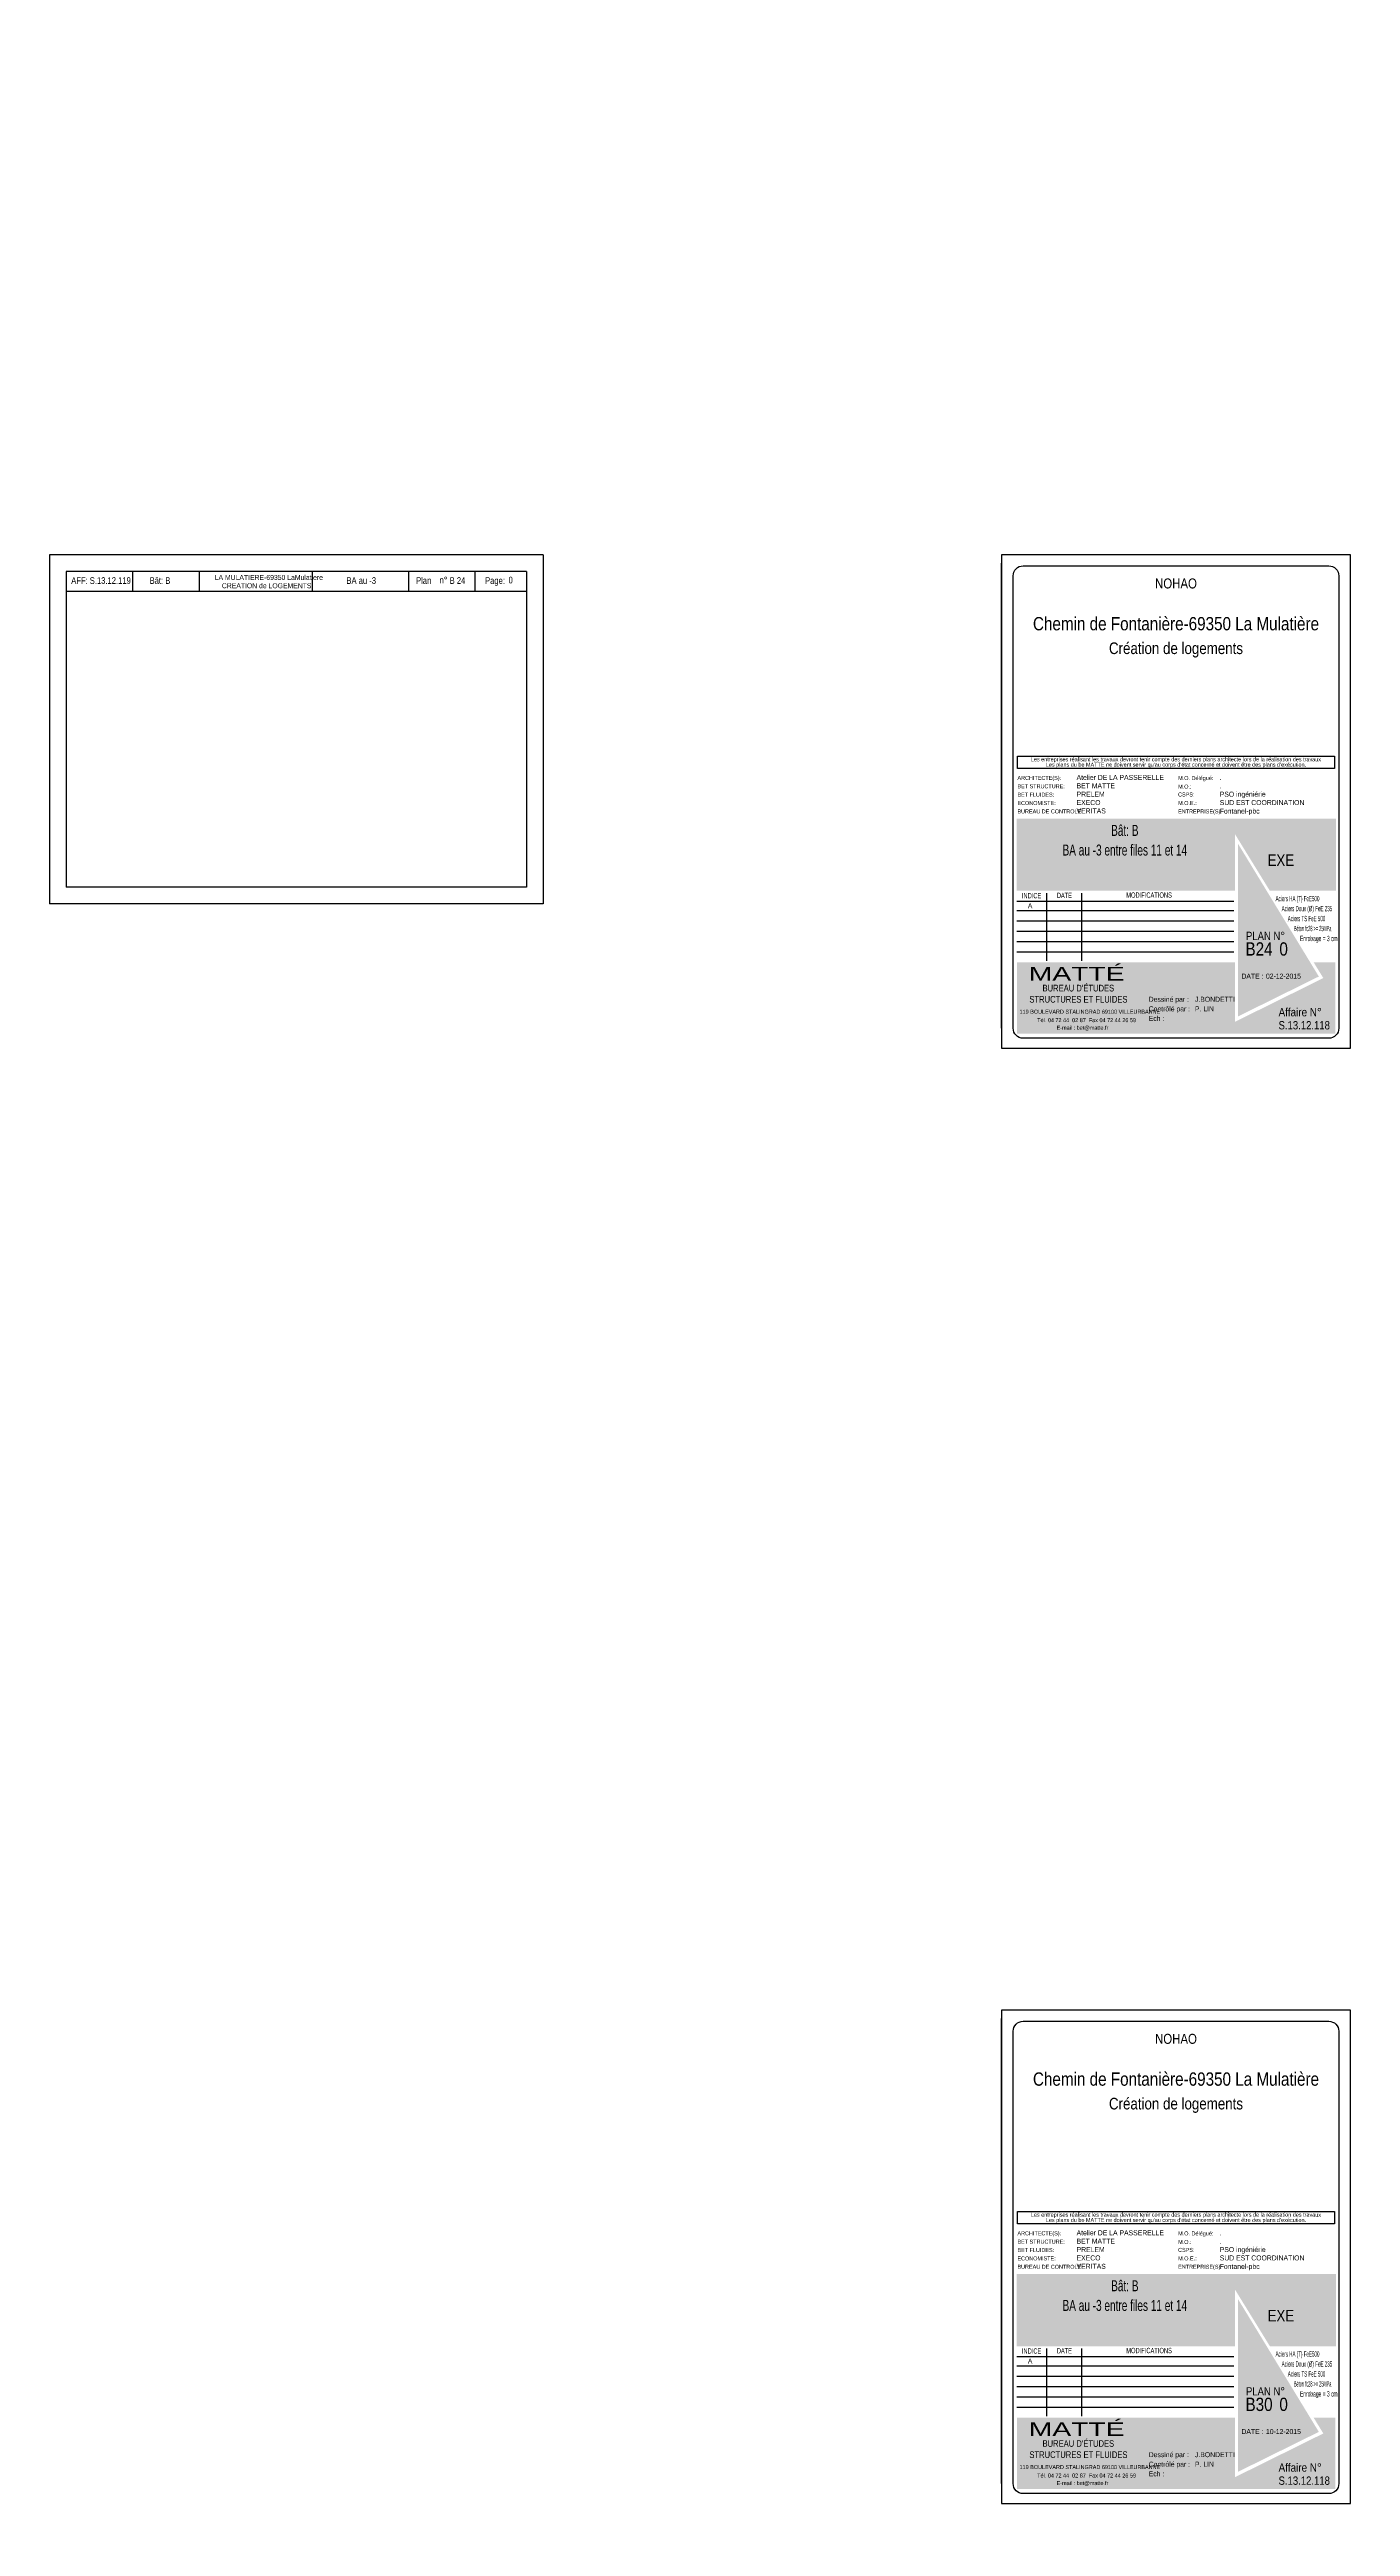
# Model space of a CAD drawing. Header units: metres. Extents: x -9927 to 45032, y -190416 to 12166.
# Drawn here: x -5246 to -1331, y -155707 to -148250 of the extents above; entities that cross this region are included whole.
import ezdxf
from ezdxf.enums import TextEntityAlignment as Align

# ---------------------------------------------------------------- set-up
doc = ezdxf.new("R2010")
doc.units = ezdxf.units.M
doc.header["$PDMODE"] = 65
for name, color, linetype in [('01_cartouche', 7, 'Continuous'), ('01_fenetres', 171, 'Continuous'), ('01_poch_murs', 251, 'Continuous'), ('01_texte', 230, 'Continuous'), ('AA_COTES', 2, 'Continuous')]:
    doc.layers.add(name, color=color, linetype=linetype)
doc.styles.add('arialstyle', font='ARIALN.TTF')
doc.styles.add('cartouche', font='ARIALN.TTF', dxfattribs={"width": 0.01})
doc.styles.add('cartouche1', font='ARIALN.TTF')
doc.styles.add('STYLE2', font='ARIALN.TTF')
doc.styles.add('stylemattecart', font='ARIALN.TTF')
doc.dimstyles.new('JB25', dxfattribs={"dimscale": 0.1, "dimtxt": 150, "dimasz": 17, "dimexe": 0.1, "dimexo": 0.1, "dimgap": 0.09, "dimtad": 1, "dimdec": 1, "dimlfac": 0.5, "dimdsep": 46, "dimtxsty": 'STYLE2', "dimblk1": 'BOND_G', "dimblk2": 'BOND_D', "dimsah": 1, "dimcen": 1.5, "dimdle": 0.01, "dimse1": 1, "dimse2": 1, "dimclrd": 4, "dimclre": 2, "dimclrt": 5, "dimadec": 0, "dimazin": 0, "dimtfac": 2.333333, "dimtdec": 1, "dimtix": 1, "dimtmove": 2, "dimatfit": 3, "dimldrblk": 'BOND_G', "dimfxl": 1, "dimtolj": 1, "dimtzin": 0, "dimarcsym": 0})

# ---------------------------------------------------------------- blocks, each defined once
blk = doc.blocks.new('BOND_G')
at = {"layer": 'AA_COTES', "color": 0}
for p, q in [((5, 0), (-5, 0)), ((1.8, 1.8), (-1.8, -1.8)), ((0, -5), (0, 15))]:
    blk.add_line(p, q, dxfattribs=at)
blk = doc.blocks.new('BOND_D')
at = {"layer": 'AA_COTES', "color": 0}
for p, q in [((5, 0), (-5, 0)), ((-1.8, -1.8), (1.8, 1.8)), ((0, 5), (0, -15))]:
    blk.add_line(p, q, dxfattribs=at)
blk = doc.blocks.new('*D1674')
at = {"layer": '01_poch_murs', "color": 4, "lineweight": -2, "transparency": 16777216}
blk.add_line((-3731, 82.3), (-3704.4, 82.3), dxfattribs=at)
at = {"layer": 'DEFPOINTS', "color": 0, "lineweight": 0, "transparency": 16777216}
for p in [(-3702.7, 82.3), (-3732.7, 0), (-3702.7, -169936.7)]:
    blk.add_point(p, dxfattribs=at)
at = {"layer": '01_poch_murs', "color": 4, "lineweight": -2, "transparency": 16777216, "xscale": 1.7, "yscale": 1.7, "zscale": 1.7, "rotation": 180}
blk.add_blockref('BOND_G', (-3732.7, 82.3), dxfattribs=at)
at = {"layer": '01_poch_murs', "color": 4, "lineweight": -2, "transparency": 16777216, "xscale": 1.7, "yscale": 1.7, "zscale": 1.7}
blk.add_blockref('BOND_D', (-3702.7, 82.3), dxfattribs=at)
at = {"layer": '01_poch_murs', "color": 5, "transparency": 16777216, "insert": (-3717.7, 90), "char_height": 15, "attachment_point": 5, "style": 'STYLE2'}
blk.add_mtext('\\A1;15', dxfattribs=at)

msp = doc.modelspace()

# ---------------------------------------------------------------- hatches: boundary and pattern name
at = {"layer": '01_cartouche', "linetype": 'Continuous'}
h = msp.add_hatch(color=9, dxfattribs=at)
h.dxf.hatch_style = 2
h.paths.add_polyline_path([(-1374.33, -150565.08), (-2335.58, -150565.08), (-2335.58, -150782.58), (-1678.08, -150782.58), (-1678.08, -150612.26), (-1573.28, -150782.58), (-1374.33, -150782.58)])
h.paths.add_polyline_path([(-2281.75, -150586.33), (-1738.65, -150586.33), (-1738.65, -150757.95), (-2281.75, -150757.95)], flags=24)
h.paths.add_polyline_path([(-1554.68, -150665.56), (-1435.73, -150665.56), (-1435.73, -150647.56), (-1554.68, -150647.56)], flags=24)
h.paths.add_polyline_path([(-1555.44, -150646.66), (-1436.49, -150646.66), (-1436.49, -150628.66), (-1555.44, -150628.66)], flags=24)
h.paths.add_polyline_path([(-1557.01, -150631.46), (-1395.58, -150631.46), (-1395.58, -150604.03), (-1557.01, -150604.03)], flags=24)
h.paths.add_polyline_path([(-1557.01, -150609.52), (-1415.81, -150609.52), (-1415.81, -150582.1), (-1557.01, -150582.1)], flags=24)
h = msp.add_hatch(color=1, dxfattribs=at)
h.dxf.hatch_style = 2
h.paths.add_polyline_path([(-1669.19, -150640.72), (-1669.19, -151160.86), (-1425.86, -151040.58)])
h.paths.add_polyline_path([(-1649.64, -150992.04), (-1521.58, -150990.99), (-1521.9, -150952.87), (-1649.96, -150953.93)], flags=24)
h.paths.add_polyline_path([(-1657.31, -151053.86), (-1400.92, -151052.55), (-1401.24, -150991.29), (-1657.62, -150992.6)], flags=9)
h = msp.add_hatch(color=8, dxfattribs=at)
h.dxf.hatch_style = 2
h.paths.add_polyline_path([(-1375.75, -150997.89), (-1441.46, -150997.89), (-1412.37, -151045.31), (-1677.87, -151176.8), (-1677.87, -150997.89), (-2334.18, -150997.89), (-2334.18, -151212.75), (-1375.75, -151212.75)])
h.paths.add_polyline_path([(-1532.82, -151167.28), (-1390.72, -151167.28), (-1390.72, -151128.53), (-1532.82, -151128.53)], flags=24)
h.paths.add_polyline_path([(-2330.06, -151055.36), (-1968.57, -151055.36), (-1968.57, -151209.37), (-2330.06, -151209.37)], flags=24)
h.paths.add_polyline_path([(-2309.04, -151063.06), (-1765.75, -151063.06), (-1765.75, -151001.56), (-2309.04, -151001.56)], flags=24)
h.paths.add_polyline_path([(-1890.71, -151120.89), (-1835.56, -151120.89), (-1835.56, -151089.98), (-1890.71, -151089.98)], flags=24)
h.paths.add_polyline_path([(-1533.96, -151206.09), (-1387.39, -151206.09), (-1387.39, -151167.8), (-1533.96, -151167.8)], flags=24)
h.paths.add_polyline_path([(-1787.84, -151201.38), (-1733.14, -151201.38), (-1733.14, -151170.47), (-1787.84, -151170.47)], flags=24)
h.paths.add_polyline_path([(-1789.56, -151163.75), (-1734.86, -151163.75), (-1734.86, -151132.84), (-1789.56, -151132.84)], flags=24)
h.paths.add_polyline_path([(-1888.52, -151201.1), (-1829.67, -151201.1), (-1829.67, -151170.19), (-1888.52, -151170.19)], flags=24)
h.paths.add_polyline_path([(-1881.33, -151162.73), (-1829.11, -151162.73), (-1829.11, -151131.82), (-1881.33, -151131.82)], flags=24)
h.paths.add_polyline_path([(-1790.68, -151083.91), (-1739.02, -151083.91), (-1739.02, -151053), (-1790.68, -151053)], flags=24)
h.paths.add_polyline_path([(-1878.38, -151081.41), (-1831.43, -151081.41), (-1831.43, -151050.5), (-1878.38, -151050.5)], flags=24)
h.paths.add_polyline_path([(-1893.06, -151042.58), (-1830.04, -151042.58), (-1830.04, -151011.67), (-1893.06, -151011.67)], flags=8)
h.paths.add_polyline_path([(-1789.35, -151043.38), (-1742.07, -151043.38), (-1742.07, -151012.47), (-1789.35, -151012.47)], flags=24)
h.paths.add_polyline_path([(-1788.41, -151122.96), (-1736.18, -151122.96), (-1736.18, -151092.05), (-1788.41, -151092.05)], flags=24)
h = msp.add_hatch(color=9, dxfattribs=at)
h.dxf.hatch_style = 2
h.paths.add_polyline_path([(-1374.33, -154946.51), (-2335.58, -154946.51), (-2335.58, -155164.01), (-1678.08, -155164.01), (-1678.08, -154993.7), (-1573.28, -155164.01), (-1374.33, -155164.01)])
h.paths.add_polyline_path([(-2281.75, -154967.76), (-1738.65, -154967.76), (-1738.65, -155139.39), (-2281.75, -155139.39)], flags=24)
h.paths.add_polyline_path([(-1554.68, -155047), (-1435.73, -155047), (-1435.73, -155029), (-1554.68, -155029)], flags=24)
h.paths.add_polyline_path([(-1555.44, -155028.1), (-1436.49, -155028.1), (-1436.49, -155010.1), (-1555.44, -155010.1)], flags=24)
h.paths.add_polyline_path([(-1557.01, -155012.89), (-1395.58, -155012.89), (-1395.58, -154985.47), (-1557.01, -154985.47)], flags=24)
h.paths.add_polyline_path([(-1557.01, -154990.96), (-1415.81, -154990.96), (-1415.81, -154963.53), (-1557.01, -154963.53)], flags=24)
h = msp.add_hatch(color=1, dxfattribs=at)
h.dxf.hatch_style = 2
h.paths.add_polyline_path([(-1669.19, -155022.15), (-1669.19, -155542.3), (-1425.86, -155422.01)])
h.paths.add_polyline_path([(-1649.64, -155373.48), (-1521.58, -155372.42), (-1521.9, -155334.31), (-1649.96, -155335.37)], flags=24)
h.paths.add_polyline_path([(-1657.31, -155435.3), (-1400.92, -155433.99), (-1401.24, -155372.72), (-1657.62, -155374.03)], flags=9)
h = msp.add_hatch(color=8, dxfattribs=at)
h.dxf.hatch_style = 2
h.paths.add_polyline_path([(-1375.75, -155379.32), (-1441.46, -155379.32), (-1412.37, -155426.74), (-1677.87, -155558.23), (-1677.87, -155379.32), (-2334.18, -155379.32), (-2334.18, -155594.19), (-1375.75, -155594.19)])
h.paths.add_polyline_path([(-1532.82, -155548.71), (-1390.72, -155548.71), (-1390.72, -155509.96), (-1532.82, -155509.96)], flags=24)
h.paths.add_polyline_path([(-2330.06, -155436.79), (-1968.57, -155436.79), (-1968.57, -155590.8), (-2330.06, -155590.8)], flags=24)
h.paths.add_polyline_path([(-2309.04, -155444.49), (-1765.75, -155444.49), (-1765.75, -155382.99), (-2309.04, -155382.99)], flags=24)
h.paths.add_polyline_path([(-1890.71, -155502.33), (-1835.56, -155502.33), (-1835.56, -155471.42), (-1890.71, -155471.42)], flags=24)
h.paths.add_polyline_path([(-1533.96, -155587.53), (-1387.39, -155587.53), (-1387.39, -155549.23), (-1533.96, -155549.23)], flags=24)
h.paths.add_polyline_path([(-1787.84, -155582.81), (-1733.14, -155582.81), (-1733.14, -155551.9), (-1787.84, -155551.9)], flags=24)
h.paths.add_polyline_path([(-1789.56, -155545.19), (-1734.86, -155545.19), (-1734.86, -155514.28), (-1789.56, -155514.28)], flags=24)
h.paths.add_polyline_path([(-1888.52, -155582.54), (-1829.67, -155582.54), (-1829.67, -155551.63), (-1888.52, -155551.63)], flags=24)
h.paths.add_polyline_path([(-1881.33, -155544.17), (-1829.11, -155544.17), (-1829.11, -155513.26), (-1881.33, -155513.26)], flags=24)
h.paths.add_polyline_path([(-1790.68, -155465.34), (-1739.02, -155465.34), (-1739.02, -155434.43), (-1790.68, -155434.43)], flags=24)
h.paths.add_polyline_path([(-1878.38, -155462.84), (-1831.43, -155462.84), (-1831.43, -155431.93), (-1878.38, -155431.93)], flags=24)
h.paths.add_polyline_path([(-1893.06, -155424.02), (-1830.04, -155424.02), (-1830.04, -155393.11), (-1893.06, -155393.11)], flags=8)
h.paths.add_polyline_path([(-1789.35, -155424.81), (-1742.07, -155424.81), (-1742.07, -155393.9), (-1789.35, -155393.9)], flags=24)
h.paths.add_polyline_path([(-1788.41, -155504.39), (-1736.18, -155504.39), (-1736.18, -155473.48), (-1788.41, -155473.48)], flags=24)

# ---------------------------------------------------------------- linework, layer by layer
at = {"layer": '01_cartouche', "color": 254, "linetype": 'Continuous'}
for p, q in [((-2334.33, -150814.09), (-1681.75, -150814.09)), ((-2334.33, -150841.98), (-1681.75, -150841.98)), ((-2245.43, -150789.79), (-2245.43, -150993.19)), ((-2139.83, -150789.79), (-2139.83, -150993.19)), ((-2334.33, -150873.09), (-1681.75, -150873.09)), ((-2334.33, -150904.19), (-1681.75, -150904.19)), ((-2334.33, -150935.3), (-1681.75, -150935.3)), ((-2334.33, -150966.4), (-1681.75, -150966.4)), ((-2245.43, -155171.22), (-2245.43, -155374.63)), ((-2139.83, -155171.22), (-2139.83, -155374.63)), ((-2334.33, -155195.53), (-1681.75, -155195.53)), ((-2334.33, -155223.42), (-1681.75, -155223.42)), ((-2334.33, -155254.52), (-1681.75, -155254.52)), ((-2334.33, -155285.63), (-1681.75, -155285.63)), ((-2334.33, -155316.73), (-1681.75, -155316.73)), ((-2334.33, -155347.84), (-1681.75, -155347.84))]:
    msp.add_line(p, q, dxfattribs=at)
at = {"layer": '01_cartouche', "linetype": 'Continuous'}
for points in [[(-1330.76, -151256.4), (-1330.76, -149771.4), (-2380.76, -149771.4), (-2380.76, -151256.4)], [(-1330.76, -155637.84), (-1330.76, -154152.84), (-2380.76, -154152.84), (-2380.76, -155637.84)]]:
    msp.add_lwpolyline(points, close=True, dxfattribs=at)
at = {"layer": '01_cartouche', "color": 7, "linetype": 'Continuous'}
for points in [[(-1365.76, -151196.4, -0.4142136), (-1395.76, -151226.4), (-2315.76, -151226.4, -0.4142136), (-2345.76, -151196.4), (-2345.76, -149834.4, -0.4142136), (-2315.76, -149804.4), (-1395.76, -149804.4, -0.4142136), (-1365.76, -149834.4), (-1365.76, -151196.4)], [(-1365.76, -155577.84, -0.4142136), (-1395.76, -155607.84), (-2315.76, -155607.84, -0.4142136), (-2345.76, -155577.84), (-2345.76, -154215.84, -0.4142136), (-2315.76, -154185.84), (-1395.76, -154185.84, -0.4142136), (-1365.76, -154215.84), (-1365.76, -155577.84)]]:
    msp.add_lwpolyline(points, format="xyb", dxfattribs=at)
at = {"layer": '01_cartouche', "color": 7}
for points in [[(-1378.83, -150414.12), (-2332.92, -150414.12), (-2332.92, -150377.08), (-1378.83, -150377.08)], [(-1378.83, -154795.56), (-2332.92, -154795.56), (-2332.92, -154758.51), (-1378.83, -154758.51)]]:
    msp.add_lwpolyline(points, close=True, dxfattribs=at)
at = {"layer": '01_fenetres', "ltscale": 30}
for p, q in [((-5195.57, -149821.4), (-5195.57, -150771.4)), ((-5195.57, -149821.4), (-5195.57, -150771.4)), ((-5195.57, -149821.4), (-5195.57, -150771.4)), ((-3810.57, -149821.4), (-5195.57, -149821.4)), ((-3810.57, -149881.4), (-5195.57, -149881.4)), ((-4995.57, -149821.4), (-4995.57, -149881.4)), ((-4795.18, -149821.4), (-4795.18, -149881.4)), ((-4455, -149821.4), (-4455, -149881.4)), ((-4164.7, -149881.4), (-4164.7, -149821.4)), ((-3964.7, -149881.4), (-3964.7, -149821.4)), ((-3810.57, -149821.4), (-3810.57, -150771.4)), ((-3810.57, -150771.4), (-5195.57, -150771.4))]:
    msp.add_line(p, q, dxfattribs=at)
at = {"layer": '01_texte', "ltscale": 30}
for p, q in [((-5245.57, -149771.4), (-5245.57, -150821.4)), ((-3760.57, -149771.4), (-5245.57, -149771.4)), ((-3760.57, -149771.4), (-3760.57, -150821.4)), ((-3760.57, -150821.4), (-5245.57, -150821.4))]:
    msp.add_line(p, q, dxfattribs=at)
at = {"layer": '01_texte'}
for p, q in [((-2380.76, -149835.94), (-2380.76, -149795.94)), ((-2380.76, -149875.94), (-2380.76, -149835.94)), ((-2380.76, -149915.94), (-2380.76, -149875.94)), ((-2380.76, -149955.94), (-2380.76, -149915.94)), ((-2380.76, -149995.94), (-2380.76, -149955.94)), ((-2380.76, -150035.94), (-2380.76, -149995.94)), ((-2380.76, -150075.94), (-2380.76, -150035.94)), ((-2380.76, -150115.94), (-2380.76, -150075.94)), ((-2380.76, -150155.94), (-2380.76, -150115.94)), ((-2380.76, -150195.94), (-2380.76, -150155.94)), ((-2380.76, -150235.94), (-2380.76, -150195.94)), ((-2380.76, -150275.94), (-2380.76, -150235.94)), ((-2380.76, -150315.94), (-2380.76, -150275.94)), ((-2380.76, -150355.94), (-2380.76, -150315.94)), ((-2380.76, -150395.94), (-2380.76, -150355.94)), ((-2380.76, -150435.94), (-2380.76, -150395.94)), ((-2380.76, -150475.94), (-2380.76, -150435.94)), ((-2380.76, -150515.94), (-2380.76, -150475.94)), ((-2380.76, -150555.94), (-2380.76, -150515.94)), ((-2380.76, -150595.94), (-2380.76, -150555.94)), ((-2380.76, -150635.94), (-2380.76, -150595.94)), ((-2380.76, -150675.94), (-2380.76, -150635.94)), ((-2380.76, -150715.94), (-2380.76, -150675.94)), ((-2380.76, -150755.94), (-2380.76, -150715.94)), ((-2380.76, -150795.94), (-2380.76, -150755.94)), ((-2380.76, -150835.94), (-2380.76, -150795.94)), ((-2380.76, -150875.94), (-2380.76, -150835.94)), ((-2380.76, -150915.94), (-2380.76, -150875.94)), ((-2380.76, -150955.94), (-2380.76, -150915.94)), ((-2380.76, -150995.94), (-2380.76, -150955.94)), ((-2380.76, -151195.94), (-2380.76, -150995.94)), ((-2380.76, -154217.38), (-2380.76, -154177.38)), ((-2380.76, -154257.38), (-2380.76, -154217.38)), ((-2380.76, -154297.38), (-2380.76, -154257.38)), ((-2380.76, -154337.38), (-2380.76, -154297.38)), ((-2380.76, -154377.38), (-2380.76, -154337.38)), ((-2380.76, -154417.38), (-2380.76, -154377.38)), ((-2380.76, -154457.38), (-2380.76, -154417.38)), ((-2380.76, -154497.38), (-2380.76, -154457.38)), ((-2380.76, -154537.38), (-2380.76, -154497.38)), ((-2380.76, -154577.38), (-2380.76, -154537.38)), ((-2380.76, -154617.38), (-2380.76, -154577.38)), ((-2380.76, -154657.38), (-2380.76, -154617.38)), ((-2380.76, -154697.38), (-2380.76, -154657.38)), ((-2380.76, -154737.38), (-2380.76, -154697.38)), ((-2380.76, -154777.38), (-2380.76, -154737.38)), ((-2380.76, -154817.38), (-2380.76, -154777.38)), ((-2380.76, -154857.38), (-2380.76, -154817.38)), ((-2380.76, -154897.38), (-2380.76, -154857.38)), ((-2380.76, -154937.38), (-2380.76, -154897.38)), ((-2380.76, -154977.38), (-2380.76, -154937.38)), ((-2380.76, -155017.38), (-2380.76, -154977.38)), ((-2380.76, -155057.38), (-2380.76, -155017.38)), ((-2380.76, -155097.38), (-2380.76, -155057.38)), ((-2380.76, -155137.38), (-2380.76, -155097.38)), ((-2380.76, -155177.38), (-2380.76, -155137.38)), ((-2380.76, -155217.38), (-2380.76, -155177.38)), ((-2380.76, -155257.38), (-2380.76, -155217.38)), ((-2380.76, -155297.38), (-2380.76, -155257.38)), ((-2380.76, -155337.38), (-2380.76, -155297.38)), ((-2380.76, -155377.38), (-2380.76, -155337.38)), ((-2380.76, -155577.38), (-2380.76, -155377.38))]:
    msp.add_line(p, q, dxfattribs=at)

# ---------------------------------------------------------------- texts
at = {"layer": '01_cartouche', "color": 7}
for s, height, style, p in [('NOHAO', 30, 'stylemattecart', (-1855.76, -149857.28)), ('Chemin de Fontanière-69350 La Mulatière', 40, 'arialstyle', (-1855.76, -149977.27)), ('Création de logements', 35, 'arialstyle', (-1855.76, -150056.39)), ('NOHAO', 30, 'stylemattecart', (-1855.76, -154238.71)), ('Chemin de Fontanière-69350 La Mulatière', 40, 'arialstyle', (-1855.76, -154358.7)), ('Création de logements', 35, 'arialstyle', (-1855.76, -154437.82))]:
    msp.add_text(s, height=height, dxfattribs=dict(at, style=style)).set_placement(p, align=Align.MIDDLE)
at = {"layer": '01_cartouche', "color": 7, "style": 'stylemattecart'}
for s, p in [('Les entreprises réalisant les travaux devront tenir compte des derniers plans architecte lors de la réalisation des travaux', (-1855.87, -150386.65)), ("Les plans du be MATTE ne doivent servir qu'au corps d'état concerné et doivent être des plans d'exécution.", (-1855.87, -150402.69)), ('Les entreprises réalisant les travaux devront tenir compte des derniers plans architecte lors de la réalisation des travaux', (-1855.87, -154768.08)), ("Les plans du be MATTE ne doivent servir qu'au corps d'état concerné et doivent être des plans d'exécution.", (-1855.87, -154784.12))]:
    msp.add_text(s, height=12, dxfattribs=at).set_placement(p, align=Align.MIDDLE_CENTER)
at = {"layer": '01_cartouche', "color": 252}
for s, style, p in [('ARCHITECTE(S):', 'cartouche', (-2332.92, -150448.68)), ('BET STRUCTURE:', 'cartouche', (-2332.92, -150473.9)), ('M.O. Délégué:', 'cartouche1', (-1849.28, -150449.14)), ('M.O.:', 'cartouche1', (-1849.28, -150474.82)), ('BET FLUIDES:', 'cartouche', (-2332.92, -150499.11)), ('ECONOMISTE:', 'cartouche', (-2332.92, -150524.32)), ('BUREAU DE CONTROLE:', 'cartouche', (-2332.92, -150549.53)), ('CSPS:', 'cartouche1', (-1849.28, -150498.65)), ('M.O.E.:', 'cartouche1', (-1849.28, -150524.32)), ('ENTREPRISE(S):', 'cartouche1', (-1849.28, -150549.53)), ('ARCHITECTE(S):', 'cartouche', (-2332.92, -154830.12)), ('BET STRUCTURE:', 'cartouche', (-2332.92, -154855.33)), ('BET FLUIDES:', 'cartouche', (-2332.92, -154880.54)), ('CSPS:', 'cartouche1', (-1849.28, -154880.08)), ('M.O. Délégué:', 'cartouche1', (-1849.28, -154830.58)), ('M.O.:', 'cartouche1', (-1849.28, -154856.25)), ('ECONOMISTE:', 'cartouche', (-2332.92, -154905.75)), ('BUREAU DE CONTROLE:', 'cartouche', (-2332.92, -154930.97)), ('M.O.E.:', 'cartouche1', (-1849.28, -154905.75)), ('ENTREPRISE(S):', 'cartouche1', (-1849.28, -154930.97))]:
    msp.add_text(s, height=12, dxfattribs=dict(at, style=style)).set_placement(p)
at = {"layer": '01_cartouche', "color": 7}
for s, height, style, p in [('Atelier DE LA PASSERELLE', 15, 'cartouche1', (-2154.88, -150448.77)), ('BET MATTE', 15, 'cartouche1', (-2154.88, -150473.99)), ('.', 15, 'cartouche1', (-1724.05, -150448.77)), ('.', 15, 'cartouche1', (-1724.05, -150473.99)), ('VERITAS', 15, 'cartouche1', (-2154.88, -150549.62)), ('PRELEM', 15, 'cartouche1', (-2154.88, -150499.2)), ('EXECO', 15, 'cartouche1', (-2154.88, -150524.41)), ('SUD EST COORDINATION', 15, 'cartouche1', (-1724.05, -150524.41)), ('PSO ingéniérie', 15, 'cartouche1', (-1724.05, -150499.2)), ('Fontanel-pbc', 15, 'cartouche1', (-1724.05, -150550.15)), ('EXE', 35, 'stylemattecart', (-1580.29, -150708.18)), ('A', 15, 'cartouche1', (-2301.64, -150835.07)), ('119 BOULEVARD STALINGRAD 69100 VILLEURBANNE', 12, 'arialstyle', (-2326.53, -151152.56)), ('Contrôlé par :', 15, 'cartouche', (-1937.9, -151145.45)), ('Dessiné par :', 15, 'cartouche', (-1937.9, -151116.65)), ('J.BONDETTI', 15, 'cartouche', (-1798.67, -151116.65)), ('P. LIN', 15, 'cartouche', (-1798.67, -151145.45)), ('Tél. 04 72 44  02 87  Fax 04 72 44 26 59', 12, 'arialstyle', (-2273.4, -151177.96)), ('E-mail : bet@matte.fr', 12, 'arialstyle', (-2215, -151200.84)), ('Ech :  ', 15, 'cartouche', (-1937.9, -151174.25)), ('S.13.12.118', 25, 'stylemattecart', (-1547.03, -151199.82)), ('Atelier DE LA PASSERELLE', 15, 'cartouche1', (-2154.88, -154830.21)), ('BET MATTE', 15, 'cartouche1', (-2154.88, -154855.42)), ('PRELEM', 15, 'cartouche1', (-2154.88, -154880.63)), ('PSO ingéniérie', 15, 'cartouche1', (-1724.05, -154880.63)), ('.', 15, 'cartouche1', (-1724.05, -154830.21)), ('.', 15, 'cartouche1', (-1724.05, -154855.42)), ('VERITAS', 15, 'cartouche1', (-2154.88, -154931.06)), ('EXECO', 15, 'cartouche1', (-2154.88, -154905.84)), ('SUD EST COORDINATION', 15, 'cartouche1', (-1724.05, -154905.84)), ('Fontanel-pbc', 15, 'cartouche1', (-1724.05, -154931.59)), ('EXE', 35, 'stylemattecart', (-1580.29, -155089.61)), ('A', 15, 'cartouche1', (-2301.64, -155216.5)), ('119 BOULEVARD STALINGRAD 69100 VILLEURBANNE', 12, 'arialstyle', (-2326.53, -155534)), ('Tél. 04 72 44  02 87  Fax 04 72 44 26 59', 12, 'arialstyle', (-2273.4, -155559.4)), ('Contrôlé par :', 15, 'cartouche', (-1937.9, -155526.88)), ('Dessiné par :', 15, 'cartouche', (-1937.9, -155498.08)), ('Ech :  ', 15, 'cartouche', (-1937.9, -155555.68)), ('J.BONDETTI', 15, 'cartouche', (-1798.67, -155498.08)), ('P. LIN', 15, 'cartouche', (-1798.67, -155526.88)), ('E-mail : bet@matte.fr', 12, 'arialstyle', (-2215, -155582.28)), ('S.13.12.118', 25, 'stylemattecart', (-1547.03, -155581.25))]:
    msp.add_text(s, height=height, dxfattribs=dict(at, style=style)).set_placement(p)
at = {"layer": '01_cartouche', "color": 7, "style": 'stylemattecart', "width": 0.8}
for s, p in [('Bât: B', (-2009.73, -150599.99)), ('BA au -3 entre files 11 et 14', (-2009.73, -150659.18)), ('BA au -3 entre files 11 et 14', (-2009.73, -155040.62)), ('Bât: B', (-2009.73, -154981.43))]:
    msp.add_text(s, height=33, dxfattribs=at).set_placement(p, align=Align.MIDDLE)
at = {"layer": '01_cartouche', "color": 7}
for s, height, style, width, p, p2 in [('INDICE', 16, 'arialstyle', 0.941138, (-2319.48, -150805.12), (-2261.03, -150805.12)), ('DATE', 16, 'arialstyle', 0.922192, (-2214.16, -150804.4), (-2169.09, -150804.4)), ('MODIFICATIONS', 16, 'arialstyle', 0.943218, (-2005.42, -150803.6), (-1868.07, -150803.6)), ('Aciers HA (T) FeE500', 16, 'arialstyle', 0.736706, (-1556.12, -150814.07), (-1424.06, -150814.07)), ('Aciers Doux (Ø) FeE 235', 16, 'arialstyle', 0.743781, (-1537.72, -150844.07), (-1385.42, -150844.07)), ('Aciers TS FeE 500', 16, 'arialstyle', 0.734281, (-1519.31, -150874.07), (-1406.35, -150874.07)), ('Béton fc28 >= 25MPa', 16, 'arialstyle', 0.636983, (-1500.91, -150904.07), (-1387.95, -150904.07)), ('Enrobage = 3 cm', 16, 'arialstyle', 0.806177, (-1482.5, -150934.07), (-1369.54, -150934.07)), ('Affaire N°', 25, 'stylemattecart', 1.037116, (-1547.03, -151160.41), (-1417, -151160.41)), ('INDICE', 16, 'arialstyle', 0.941138, (-2319.48, -155186.55), (-2261.03, -155186.55)), ('DATE', 16, 'arialstyle', 0.922192, (-2214.16, -155185.83), (-2169.09, -155185.83)), ('MODIFICATIONS', 16, 'arialstyle', 0.943218, (-2005.42, -155185.04), (-1868.07, -155185.04)), ('Aciers HA (T) FeE500', 16, 'arialstyle', 0.736706, (-1556.12, -155195.5), (-1424.06, -155195.5)), ('Aciers Doux (Ø) FeE 235', 16, 'arialstyle', 0.743781, (-1537.72, -155225.5), (-1385.42, -155225.5)), ('Aciers TS FeE 500', 16, 'arialstyle', 0.734281, (-1519.31, -155255.5), (-1406.35, -155255.5)), ('Béton fc28 >= 25MPa', 16, 'arialstyle', 0.636983, (-1500.91, -155285.5), (-1387.95, -155285.5)), ('Enrobage = 3 cm', 16, 'arialstyle', 0.806177, (-1482.5, -155315.5), (-1369.54, -155315.5)), ('Affaire N°', 25, 'stylemattecart', 1.037116, (-1547.03, -155541.85), (-1417, -155541.85))]:
    msp.add_text(s, height=height, dxfattribs=dict(at, style=style, width=width)).set_placement(p, p2, align=Align.FIT)
at = {"layer": '01_cartouche', "color": 255}
for s, height, style, p in [('PLAN N°', 25, 'arialstyle', (-1645.19, -150931)), ('B24', 40, 'arialstyle', (-1646.54, -150977.66)), ('0', 40, 'arialstyle', (-1544.57, -150977.66)), ("BUREAU D'ÉTUDES", 20, 'arialstyle', (-2257.39, -151085.54)), ('DATE :', 15, 'cartouche', (-1658.78, -151047.04)), ('02-12-2015', 15, 'arialstyle', (-1585, -151047.04)), ('STRUCTURES ET FLUIDES', 20, 'arialstyle', (-2296.87, -151119.23)), ('PLAN N°', 25, 'arialstyle', (-1645.19, -155312.44)), ('B30', 40, 'arialstyle', (-1646.54, -155359.09)), ('0', 40, 'arialstyle', (-1544.57, -155359.09)), ("BUREAU D'ÉTUDES", 20, 'arialstyle', (-2257.39, -155466.98)), ('DATE :', 15, 'cartouche', (-1658.78, -155428.48)), ('10-12-2015', 15, 'arialstyle', (-1585, -155428.48)), ('STRUCTURES ET FLUIDES', 20, 'arialstyle', (-2296.87, -155500.66))]:
    msp.add_text(s, height=height, dxfattribs=dict(at, style=style)).set_placement(p)
at = {"layer": '01_cartouche', "color": 255, "style": 'arialstyle', "width": 1.812358}
for p, p2 in [((-2298.79, -151052.81), (-2010.33, -151052.81)), ((-2298.79, -155434.24), (-2010.33, -155434.24))]:
    msp.add_text('MATTÉ', height=41, dxfattribs=at).set_placement(p, p2, align=Align.FIT)
at = {"layer": '01_texte', "style": 'STYLE2'}
for s, height, p in [('AFF:', 20, (-5180.27, -149858.55)), ('S.13.12.119', 20, (-5124.61, -149858.55)), ('Bât: B', 20, (-4944.63, -149858.55)), ('LA MULATIERE-69350 LaMulatiere', 15, (-4748.48, -149846.69)), ('CREATION de LOGEMENTS', 15, (-4727, -149871.69)), ('BA au -3', 20, (-4352.18, -149858.55)), ('Plan', 20, (-4142.66, -149858.55)), ('n%%D', 20, (-4071.97, -149857.11)), ('B 24', 20, (-4041.63, -149858.55)), ('Page:', 20, (-3934.99, -149858.55)), ('0', 20, (-3864.3, -149857.11))]:
    msp.add_text(s, height=height, dxfattribs=at).set_placement(p)

# ---------------------------------------------------------------- dimensions: what is measured, and where the dimension line sits
at = {"layer": '01_poch_murs'}
dim = msp.add_linear_dim(base=(-3702.71, 82.34), p1=(-3732.67, 0), p2=(-3702.71, -169936.7), dimstyle='JB25', dxfattribs=at)
dim.commit()
dim.dimension.update_dxf_attribs({"geometry": '*D1674', "text_midpoint": (-3717.69, 90)})

doc.saveas('drawing.dxf')
